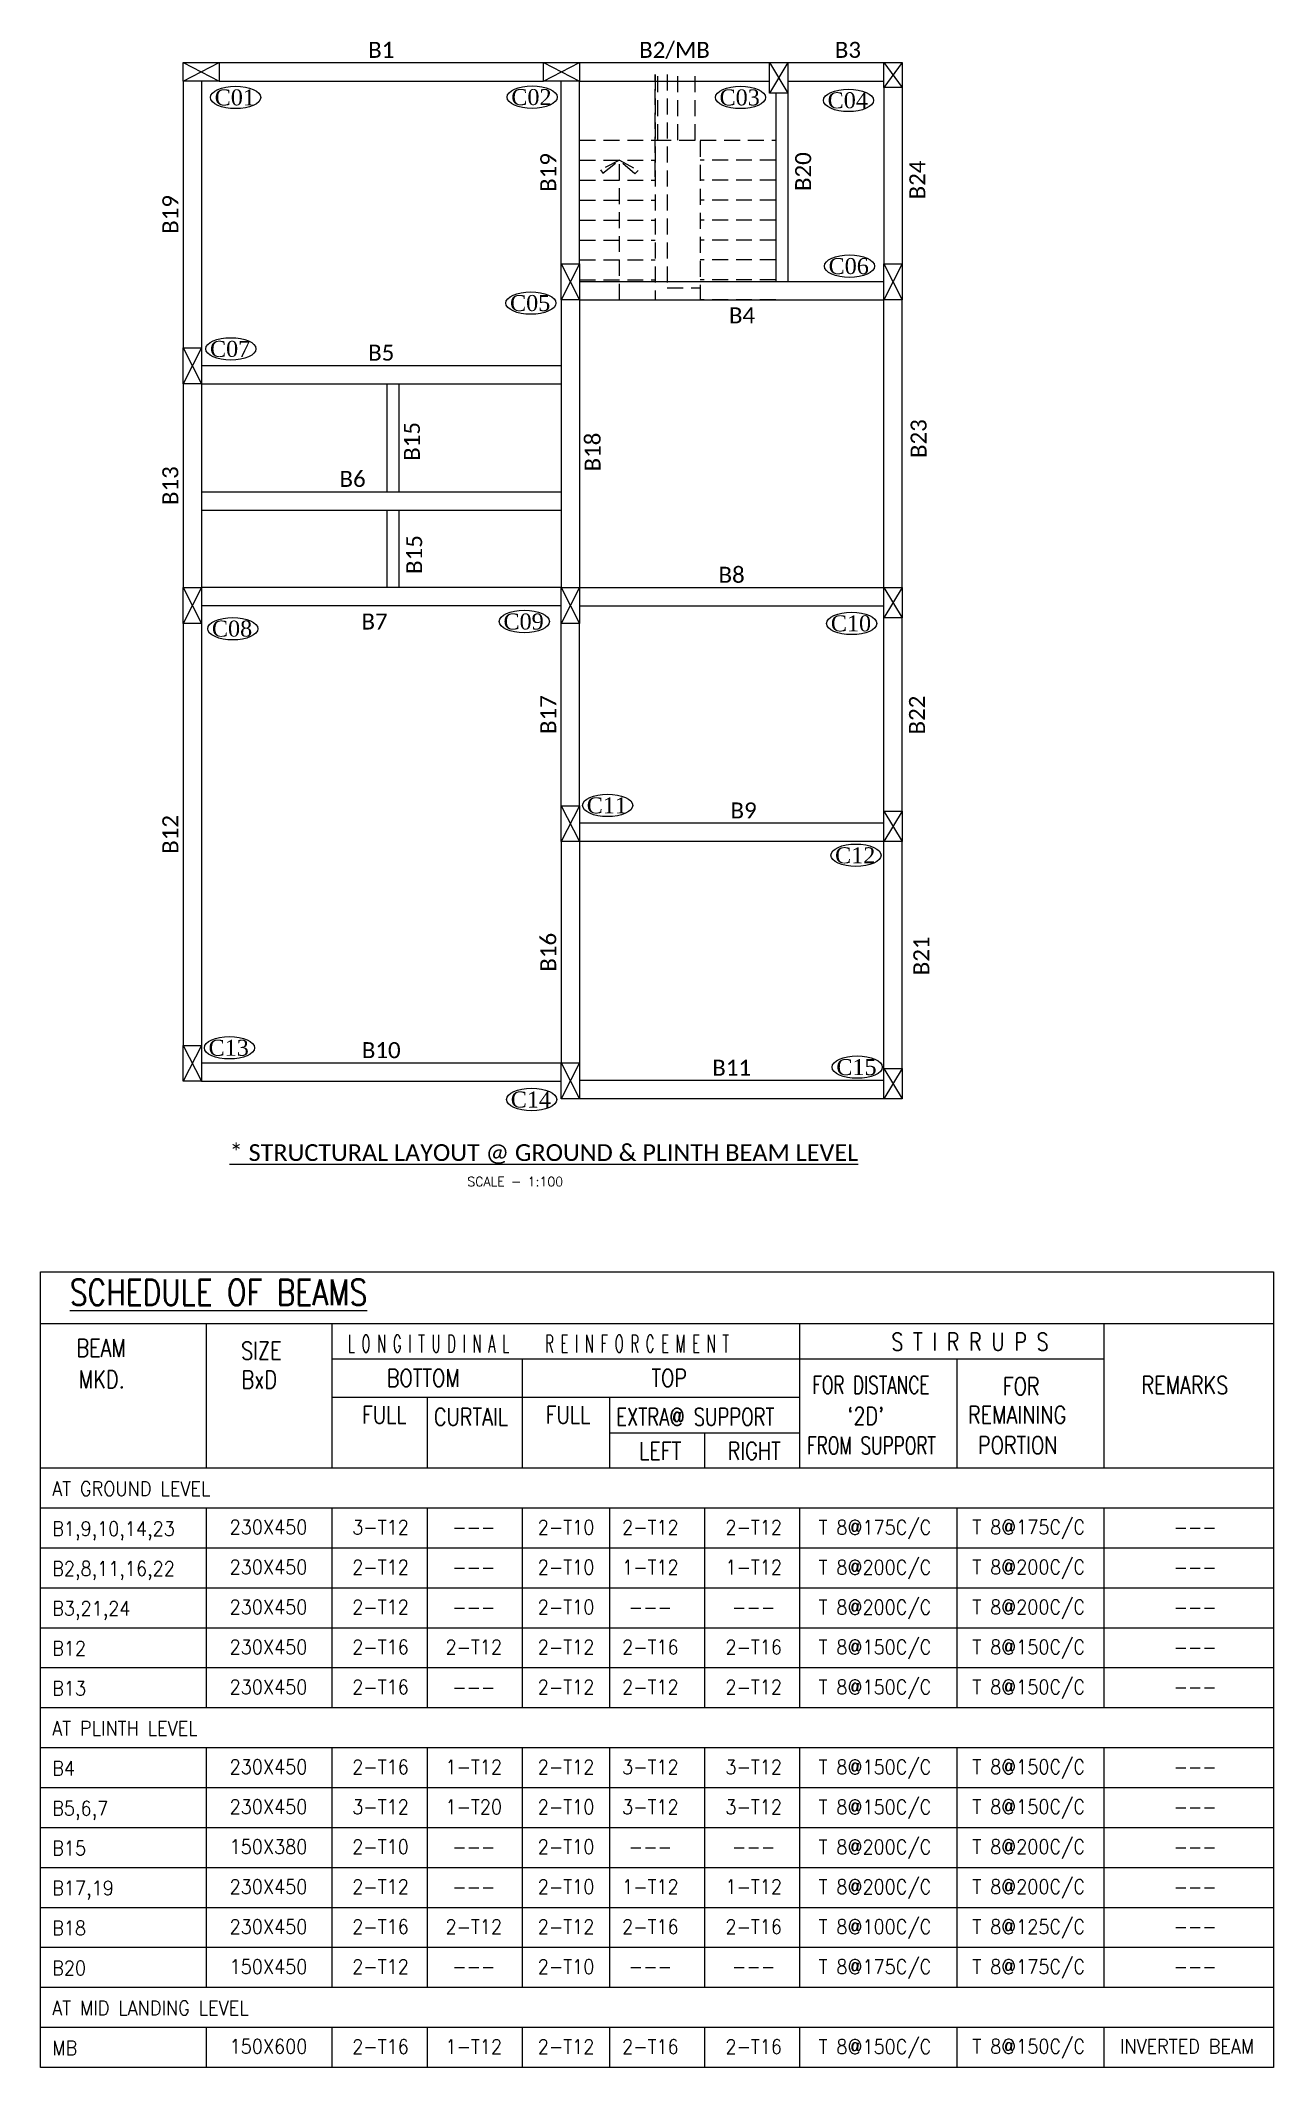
# Model space of a CAD drawing. Extents: x 2250.1 to 2265.6, y 1183.5 to 1208.9.
import ezdxf
from ezdxf.enums import TextEntityAlignment as Align

# ---------------------------------------------------------------- set-up
doc = ezdxf.new("R2010")
doc.units = 0
doc.linetypes.add('HIDDEN', pattern=[0.375, 0.25, -0.125])
for name, color, linetype in [('ARCH__BM_', 253, 'HIDDEN'), ('BEAM__BM_', 130, 'CONTINUOUS'), ('BEAM_TEXT__BM_', 20, 'CONTINUOUS'), ('BORDER__BM_', 40, 'CONTINUOUS'), ('COLUMN__BM_', 50, 'CONTINUOUS'), ('COLUMN_TEXT__BM_', 7, 'CONTINUOUS'), ('COLUMN_TEXT_BOX__BM_', 253, 'CONTINUOUS'), ('DIMENSIONS__BM_', 251, 'CONTINUOUS'), ('SCHEDULE_TEXT__BM_', 7, 'CONTINUOUS'), ('SUB_TITLE__BM_', 3, 'CONTINUOUS'), ('TABLE__BM_', 251, 'CONTINUOUS'), ('TITLE__BM_', 6, 'CONTINUOUS'), ('TITLE_TEXT__BM_', 7, 'CONTINUOUS')]:
    doc.layers.add(name, color=color, linetype=linetype)
doc.styles.add('CALIBRI', font='calibri.ttf')
doc.styles.add('NAME', font='times.ttf')
doc.styles.add('ROMANS', font='romans')
doc.styles.add('RRR', font='romans.shx', dxfattribs={"height": 0.18})

# ---------------------------------------------------------------- blocks, each defined once
blk = doc.blocks.new('FDJHFG')
at = {"layer": 'BORDER__BM_'}
for p, q in [((-1409.795, -1216.855), (-1394.365, -1216.855)), ((-1394.365, -1218.668), (-1409.795, -1218.668))]:
    blk.add_line(p, q, dxfattribs=at)
blk.add_lwpolyline([(-1409.795, -1216.211), (-1394.365, -1216.211), (-1394.365, -1226.168), (-1409.795, -1226.168)], close=True, dxfattribs=at)
at = {"layer": 'TABLE__BM_'}
for p, q in [((-1407.724, -1216.855), (-1407.724, -1218.668)), ((-1406.151, -1216.855), (-1406.151, -1218.668)), ((-1400.298, -1216.855), (-1400.298, -1218.668)), ((-1396.487, -1216.855), (-1396.487, -1218.668)), ((-1396.487, -1217.303), (-1406.151, -1217.303)), ((-1403.768, -1217.303), (-1403.768, -1218.668)), ((-1400.298, -1217.303), (-1400.298, -1218.668)), ((-1398.327, -1217.303), (-1398.327, -1218.668)), ((-1406.151, -1217.78), (-1403.768, -1217.78)), ((-1404.956, -1217.78), (-1404.956, -1218.668)), ((-1403.768, -1217.78), (-1400.298, -1217.78)), ((-1402.674, -1217.78), (-1402.674, -1218.668)), ((-1400.298, -1217.78), (-1400.298, -1218.668)), ((-1402.674, -1218.224), (-1400.298, -1218.224)), ((-1401.486, -1218.224), (-1401.486, -1218.668)), ((-1394.365, -1219.168), (-1409.795, -1219.168)), ((-1407.724, -1219.168), (-1407.724, -1221.668)), ((-1406.151, -1219.168), (-1406.151, -1221.668)), ((-1404.956, -1219.168), (-1404.956, -1221.668)), ((-1403.768, -1219.168), (-1403.768, -1221.668)), ((-1402.674, -1219.168), (-1402.674, -1221.668)), ((-1401.486, -1219.168), (-1401.486, -1221.668)), ((-1400.298, -1219.168), (-1400.298, -1221.668)), ((-1400.298, -1219.168), (-1400.298, -1221.668)), ((-1400.298, -1219.168), (-1400.298, -1221.668)), ((-1398.327, -1219.168), (-1398.327, -1221.668)), ((-1396.487, -1219.168), (-1396.487, -1221.668)), ((-1394.365, -1219.668), (-1409.795, -1219.668)), ((-1394.365, -1220.168), (-1409.795, -1220.168)), ((-1394.365, -1220.668), (-1409.795, -1220.668)), ((-1394.365, -1221.168), (-1409.795, -1221.168)), ((-1394.365, -1221.668), (-1409.795, -1221.668)), ((-1394.365, -1222.168), (-1409.795, -1222.168)), ((-1407.724, -1222.168), (-1407.724, -1225.168)), ((-1406.151, -1222.168), (-1406.151, -1225.168)), ((-1404.956, -1222.168), (-1404.956, -1225.168)), ((-1403.768, -1222.168), (-1403.768, -1225.168)), ((-1402.674, -1222.168), (-1402.674, -1225.168)), ((-1401.486, -1222.168), (-1401.486, -1225.168)), ((-1400.298, -1222.168), (-1400.298, -1225.168)), ((-1400.298, -1222.168), (-1400.298, -1225.168)), ((-1400.298, -1222.168), (-1400.298, -1225.168)), ((-1398.327, -1222.168), (-1398.327, -1225.168)), ((-1396.487, -1222.168), (-1396.487, -1225.168)), ((-1394.365, -1222.668), (-1409.795, -1222.668)), ((-1394.365, -1223.168), (-1409.795, -1223.168)), ((-1394.365, -1223.668), (-1409.795, -1223.668)), ((-1394.365, -1224.168), (-1409.795, -1224.168)), ((-1394.365, -1224.668), (-1409.795, -1224.668)), ((-1394.365, -1225.168), (-1409.795, -1225.168)), ((-1394.365, -1225.168), (-1409.795, -1225.168)), ((-1394.365, -1225.668), (-1409.795, -1225.668)), ((-1407.724, -1225.668), (-1407.724, -1226.168)), ((-1406.151, -1225.668), (-1406.151, -1226.168)), ((-1404.956, -1225.668), (-1404.956, -1226.168)), ((-1403.768, -1225.668), (-1403.768, -1226.168)), ((-1402.674, -1225.668), (-1402.674, -1226.168)), ((-1401.486, -1225.668), (-1401.486, -1226.168)), ((-1400.298, -1225.668), (-1400.298, -1226.168)), ((-1400.298, -1225.668), (-1400.298, -1226.168)), ((-1400.298, -1225.668), (-1400.298, -1226.168)), ((-1398.327, -1225.668), (-1398.327, -1226.168)), ((-1396.487, -1225.668), (-1396.487, -1226.168))]:
    blk.add_line(p, q, dxfattribs=at)
at = {"layer": 'SCHEDULE_TEXT__BM_', "linetype": 'CONTINUOUS', "style": 'ROMANS', "width": 0.9}
for s, p in [('AT GROUND LEVEL', (-1409.65, -1219.013)), ('B1,9,10,14,23', (-1409.65, -1219.513)), ('B2,8,11,16,22', (-1409.65, -1220.013)), ('B3,21,24', (-1409.65, -1220.513)), ('B12', (-1409.65, -1221.013)), ('B13', (-1409.65, -1221.513)), ('AT PLINTH LEVEL', (-1409.65, -1222.013)), ('B4', (-1409.65, -1222.513)), ('B5,6,7', (-1409.65, -1223.013)), ('B15', (-1409.65, -1223.513)), ('B17,19', (-1409.65, -1224.013)), ('B18', (-1409.65, -1224.513)), ('B20', (-1409.65, -1225.013)), ('AT MID LANDING LEVEL', (-1409.65, -1225.513)), ('MB', (-1409.65, -1226.013))]:
    blk.add_text(s, height=0.18, dxfattribs=at).set_placement(p)
for s, p in [('230X450', (-1406.943, -1219.495)), ('3-T12', (-1405.541, -1219.496)), ('---', (-1404.374, -1219.496)), ('2-T10', (-1403.219, -1219.496)), ('2-T12', (-1402.164, -1219.496)), ('2-T12', (-1400.871, -1219.496)), ('T 8@175C/C', (-1399.353, -1219.497)), ('T 8@175C/C', (-1397.429, -1219.495)), ('---', (-1395.346, -1219.495)), ('230X450', (-1406.943, -1219.995)), ('2-T12', (-1405.541, -1219.996)), ('---', (-1404.374, -1219.996)), ('2-T10', (-1403.219, -1219.996)), ('1-T12', (-1402.164, -1219.996)), ('1-T12', (-1400.871, -1219.996)), ('T 8@200C/C', (-1399.353, -1219.997)), ('T 8@200C/C', (-1397.429, -1219.995)), ('---', (-1395.346, -1219.995)), ('T 8@200C/C', (-1397.429, -1220.495)), ('230X450', (-1406.943, -1220.495)), ('2-T12', (-1405.541, -1220.496)), ('---', (-1404.374, -1220.496)), ('2-T10', (-1403.219, -1220.496)), ('---', (-1402.164, -1220.496)), ('---', (-1400.871, -1220.496)), ('T 8@200C/C', (-1399.353, -1220.497)), ('---', (-1395.346, -1220.495)), ('T 8@150C/C', (-1399.353, -1220.997)), ('T 8@150C/C', (-1397.429, -1220.995)), ('230X450', (-1406.943, -1220.995)), ('2-T16', (-1405.541, -1220.996)), ('2-T12', (-1404.374, -1220.996)), ('2-T12', (-1403.219, -1220.996)), ('2-T16', (-1402.164, -1220.996)), ('2-T16', (-1400.871, -1220.996)), ('---', (-1395.346, -1220.995)), ('T 8@150C/C', (-1399.353, -1221.497)), ('T 8@150C/C', (-1397.429, -1221.495)), ('230X450', (-1406.943, -1221.495)), ('2-T16', (-1405.541, -1221.496)), ('---', (-1404.374, -1221.496)), ('2-T12', (-1403.219, -1221.496)), ('2-T12', (-1402.164, -1221.496)), ('2-T12', (-1400.871, -1221.496)), ('---', (-1395.346, -1221.495)), ('T 8@150C/C', (-1399.353, -1222.497)), ('T 8@150C/C', (-1397.429, -1222.495)), ('230X450', (-1406.943, -1222.495)), ('2-T16', (-1405.541, -1222.496)), ('1-T12', (-1404.374, -1222.496)), ('2-T12', (-1403.219, -1222.496)), ('3-T12', (-1402.164, -1222.496)), ('3-T12', (-1400.871, -1222.496)), ('---', (-1395.346, -1222.495)), ('230X450', (-1406.943, -1222.995)), ('3-T12', (-1405.541, -1222.996)), ('1-T20', (-1404.374, -1222.996)), ('2-T10', (-1403.219, -1222.996)), ('3-T12', (-1402.164, -1222.996)), ('3-T12', (-1400.871, -1222.996)), ('T 8@150C/C', (-1399.353, -1222.997)), ('T 8@150C/C', (-1397.429, -1222.995)), ('---', (-1395.346, -1222.995)), ('150X380', (-1406.943, -1223.495)), ('2-T10', (-1405.541, -1223.496)), ('2-T10', (-1403.219, -1223.496)), ('T 8@200C/C', (-1399.353, -1223.497)), ('T 8@200C/C', (-1397.429, -1223.495)), ('---', (-1404.374, -1223.496)), ('---', (-1402.164, -1223.496)), ('---', (-1400.871, -1223.496)), ('---', (-1395.346, -1223.495)), ('230X450', (-1406.943, -1223.995)), ('2-T12', (-1405.541, -1223.996)), ('2-T10', (-1403.219, -1223.996)), ('1-T12', (-1402.164, -1223.996)), ('1-T12', (-1400.871, -1223.996)), ('T 8@200C/C', (-1399.353, -1223.997)), ('T 8@200C/C', (-1397.429, -1223.995)), ('---', (-1404.374, -1223.996)), ('---', (-1395.346, -1223.995)), ('230X450', (-1406.943, -1224.495)), ('2-T16', (-1405.541, -1224.496)), ('2-T12', (-1404.374, -1224.496)), ('2-T12', (-1403.219, -1224.496)), ('2-T16', (-1402.164, -1224.496)), ('2-T16', (-1400.871, -1224.496)), ('T 8@100C/C', (-1399.353, -1224.497)), ('T 8@125C/C', (-1397.429, -1224.495)), ('---', (-1395.346, -1224.495)), ('150X450', (-1406.943, -1224.995)), ('2-T12', (-1405.541, -1224.996)), ('2-T10', (-1403.219, -1224.996)), ('T 8@175C/C', (-1399.353, -1224.997)), ('T 8@175C/C', (-1397.429, -1224.995)), ('---', (-1404.374, -1224.996)), ('---', (-1402.164, -1224.996)), ('---', (-1400.871, -1224.996)), ('---', (-1395.346, -1224.995)), ('150X600', (-1406.943, -1225.995)), ('2-T16', (-1405.541, -1225.996)), ('1-T12', (-1404.374, -1225.996)), ('2-T12', (-1403.219, -1225.996)), ('2-T16', (-1402.164, -1225.996)), ('2-T16', (-1400.871, -1225.996)), ('T 8@150C/C', (-1399.353, -1225.997)), ('T 8@150C/C', (-1397.429, -1225.995)), ('INVERTED BEAM', (-1395.447, -1225.995))]:
    blk.add_text(s, height=0.18, dxfattribs=at).set_placement(p, align=Align.CENTER)
at = {"layer": 'SUB_TITLE__BM_', "style": 'ROMANS'}
for s, width, p in [('S T I R R U P S', 0.8, (-1399.148, -1217.195)), ('BEAM', 0.8, (-1409.346, -1217.272)), ('SIZE', 0.8, (-1407.285, -1217.307)), ('L O N G I T U D I N A L   R E I N F O R C E M E N T', 0.55, (-1405.951, -1217.219)), ('MKD.', 0.8, (-1409.316, -1217.665)), ('BxD', 0.8, (-1407.28, -1217.668)), ('BOTTOM', 0.8, (-1405.462, -1217.648)), ('TOP', 0.8, (-1402.15, -1217.648)), ('FOR DISTANCE ', 0.7, (-1400.136, -1217.736)), ('FOR', 0.8, (-1397.753, -1217.752)), ('REMARKS', 0.8, (-1396.017, -1217.737)), ('FULL', 0.8, (-1405.773, -1218.11)), ('CURTAIL', 0.8, (-1404.873, -1218.135)), ('FULL', 0.8, (-1403.474, -1218.11)), ('EXTRA@ SUPPORT', 0.75, (-1402.59, -1218.135)), (" `2D'", 0.8, (-1399.819, -1218.123)), ('REMAINING ', 0.8, (-1398.188, -1218.109)), ('LEFT', 0.8, (-1402.305, -1218.561)), ('RIGHT', 0.8, (-1401.196, -1218.561)), ('FROM SUPPORT', 0.7, (-1400.201, -1218.493)), ('PORTION', 0.8, (-1398.064, -1218.489))]:
    blk.add_text(s, height=0.22, dxfattribs=dict(at, width=width)).set_placement(p)
at = {"layer": 'TITLE__BM_', "style": 'ROMANS', "width": 0.8}
blk.add_text('%%uSCHEDULE OF BEAMS', height=0.32424, dxfattribs=at).set_placement((-1409.431, -1216.628))

msp = doc.modelspace()

# ---------------------------------------------------------------- linework, layer by layer
at = {"layer": 'ARCH__BM_', "ltscale": 0.8}
for p, q in [((2257.822, 1208.482), (2257.822, 1205.662)), ((2257.822, 1207.202), (2257.822, 1208.482)), ((2257.822, 1208.482), (2257.822, 1205.662)), ((2257.822, 1207.202), (2257.822, 1208.482)), ((2257.852, 1207.662), (2257.852, 1208.482)), ((2257.972, 1208.482), (2257.972, 1205.812)), ((2257.972, 1208.482), (2257.972, 1205.812)), ((2258.102, 1207.662), (2258.102, 1208.482)), ((2258.322, 1207.662), (2258.322, 1208.482)), ((2256.872, 1207.662), (2257.822, 1207.662)), ((2257.822, 1207.662), (2258.382, 1207.662)), ((2258.382, 1207.662), (2259.332, 1207.662)), ((2258.382, 1207.652), (2258.382, 1205.812)), ((2256.872, 1207.412), (2257.822, 1207.412)), ((2257.372, 1207.412), (2257.136, 1207.289)), ((2257.372, 1207.412), (2257.136, 1207.289)), ((2257.167, 1207.247), (2257.372, 1207.412)), ((2257.167, 1207.247), (2257.372, 1207.412)), ((2257.372, 1205.662), (2257.372, 1207.412)), ((2257.372, 1207.412), (2257.607, 1207.283)), ((2257.567, 1207.239), (2257.372, 1207.412)), ((2257.372, 1205.662), (2257.372, 1207.412)), ((2257.372, 1207.412), (2257.607, 1207.283)), ((2257.567, 1207.239), (2257.372, 1207.412)), ((2259.332, 1207.412), (2258.382, 1207.412)), ((2256.872, 1207.162), (2257.822, 1207.162)), ((2257.136, 1207.289), (2257.167, 1207.247)), ((2257.607, 1207.283), (2257.567, 1207.239)), ((2257.607, 1207.283), (2257.567, 1207.239)), ((2259.332, 1207.162), (2258.382, 1207.162)), ((2256.872, 1206.912), (2257.822, 1206.912)), ((2259.332, 1206.912), (2258.382, 1206.912)), ((2256.872, 1206.662), (2257.822, 1206.662)), ((2259.332, 1206.662), (2258.382, 1206.662)), ((2256.872, 1206.412), (2257.822, 1206.412)), ((2259.332, 1206.412), (2258.382, 1206.412)), ((2256.872, 1206.162), (2257.822, 1206.162)), ((2259.332, 1206.162), (2258.382, 1206.162)), ((2256.872, 1205.912), (2257.822, 1205.912)), ((2259.332, 1205.912), (2258.382, 1205.912)), ((2256.872, 1205.662), (2257.822, 1205.662)), ((2257.822, 1205.662), (2258.382, 1205.662)), ((2257.822, 1205.662), (2258.382, 1205.662)), ((2257.972, 1205.812), (2258.382, 1205.812)), ((2257.972, 1205.812), (2258.382, 1205.812)), ((2258.382, 1205.812), (2258.382, 1205.662)), ((2258.382, 1205.812), (2258.382, 1205.662)), ((2259.332, 1205.662), (2258.382, 1205.662))]:
    msp.add_line(p, q, dxfattribs=at)
at = {"layer": 'BEAM__BM_'}
for p, q in [((2252.362, 1208.632), (2256.422, 1208.632)), ((2256.872, 1208.632), (2259.252, 1208.632)), ((2259.482, 1208.632), (2260.682, 1208.632)), ((2251.912, 1208.402), (2251.912, 1205.062)), ((2252.142, 1208.402), (2252.142, 1205.062)), ((2252.362, 1208.402), (2256.422, 1208.402)), ((2256.642, 1206.112), (2256.642, 1208.402)), ((2256.872, 1208.402), (2259.252, 1208.402)), ((2256.872, 1206.112), (2256.872, 1208.402)), ((2259.482, 1208.402), (2260.682, 1208.402)), ((2259.332, 1208.252), (2259.332, 1205.892)), ((2259.482, 1208.252), (2259.482, 1205.892)), ((2260.682, 1208.322), (2260.682, 1206.112)), ((2260.912, 1208.322), (2260.912, 1206.112)), ((2256.872, 1205.892), (2260.682, 1205.892)), ((2256.642, 1205.662), (2256.642, 1202.062)), ((2256.872, 1205.662), (2256.872, 1202.062)), ((2256.872, 1205.662), (2260.682, 1205.662)), ((2260.682, 1202.062), (2260.682, 1205.662)), ((2260.912, 1202.062), (2260.912, 1205.662)), ((2252.142, 1204.842), (2256.642, 1204.842)), ((2251.912, 1204.612), (2251.912, 1202.062)), ((2252.142, 1204.612), (2252.142, 1202.062)), ((2252.142, 1204.612), (2256.642, 1204.612)), ((2254.462, 1204.612), (2254.462, 1203.262)), ((2254.612, 1204.612), (2254.612, 1203.262)), ((2252.142, 1203.262), (2256.642, 1203.262)), ((2252.142, 1203.032), (2256.642, 1203.032)), ((2254.462, 1203.032), (2254.462, 1202.062)), ((2254.612, 1203.032), (2254.612, 1202.062)), ((2256.642, 1202.062), (2252.142, 1202.062)), ((2256.872, 1202.062), (2260.682, 1202.062)), ((2256.642, 1201.832), (2252.142, 1201.832)), ((2256.872, 1201.832), (2260.682, 1201.832)), ((2251.912, 1201.612), (2251.912, 1196.332)), ((2252.142, 1201.612), (2252.142, 1196.332)), ((2256.642, 1199.332), (2256.642, 1201.612)), ((2256.872, 1199.332), (2256.872, 1201.612)), ((2260.682, 1199.262), (2260.682, 1201.682)), ((2260.912, 1199.262), (2260.912, 1201.682)), ((2260.682, 1199.112), (2256.872, 1199.112)), ((2256.642, 1198.882), (2256.642, 1196.112)), ((2260.682, 1198.882), (2256.872, 1198.882)), ((2256.872, 1198.882), (2256.872, 1196.112)), ((2260.682, 1196.042), (2260.682, 1198.882)), ((2260.912, 1196.042), (2260.912, 1198.882)), ((2252.142, 1196.112), (2256.642, 1196.112)), ((2252.142, 1195.882), (2256.642, 1195.882)), ((2260.682, 1195.892), (2256.872, 1195.892)), ((2260.682, 1195.662), (2256.872, 1195.662))]:
    msp.add_line(p, q, dxfattribs=at)
at = {"layer": 'COLUMN__BM_'}
for p, q in [((2251.912, 1208.402), (2252.362, 1208.632)), ((2251.912, 1208.632), (2252.362, 1208.402)), ((2256.422, 1208.402), (2256.872, 1208.632)), ((2256.422, 1208.632), (2256.872, 1208.402)), ((2259.252, 1208.632), (2259.482, 1208.252)), ((2259.482, 1208.632), (2259.252, 1208.252)), ((2260.682, 1208.632), (2260.912, 1208.322)), ((2260.912, 1208.632), (2260.682, 1208.322)), ((2256.642, 1206.112), (2256.872, 1205.662)), ((2256.872, 1206.112), (2256.642, 1205.662)), ((2260.682, 1206.112), (2260.912, 1205.662)), ((2260.912, 1206.112), (2260.682, 1205.662)), ((2251.912, 1205.062), (2252.142, 1204.612)), ((2252.142, 1205.062), (2251.912, 1204.612)), ((2251.912, 1202.062), (2252.142, 1201.612)), ((2252.142, 1202.062), (2251.912, 1201.612)), ((2256.642, 1202.062), (2256.872, 1201.612)), ((2256.872, 1202.062), (2256.642, 1201.612)), ((2260.682, 1202.062), (2260.912, 1201.682)), ((2260.912, 1202.062), (2260.682, 1201.682)), ((2256.642, 1199.332), (2256.872, 1198.882)), ((2256.872, 1199.332), (2256.642, 1198.882)), ((2260.682, 1199.262), (2260.912, 1198.882)), ((2260.912, 1199.262), (2260.682, 1198.882)), ((2251.912, 1196.332), (2252.142, 1195.882)), ((2252.142, 1196.332), (2251.912, 1195.882)), ((2256.642, 1196.112), (2256.872, 1195.662)), ((2256.872, 1196.112), (2256.642, 1195.662)), ((2260.682, 1196.042), (2260.912, 1195.662)), ((2260.912, 1196.042), (2260.682, 1195.662))]:
    msp.add_line(p, q, dxfattribs=at)
for points in [[(2251.912, 1208.402), (2251.912, 1208.632), (2252.362, 1208.632), (2252.362, 1208.402)], [(2256.422, 1208.402), (2256.422, 1208.632), (2256.872, 1208.632), (2256.872, 1208.402)], [(2259.252, 1208.632), (2259.482, 1208.632), (2259.482, 1208.252), (2259.252, 1208.252)], [(2260.682, 1208.632), (2260.912, 1208.632), (2260.912, 1208.322), (2260.682, 1208.322)], [(2256.642, 1206.112), (2256.872, 1206.112), (2256.872, 1205.662), (2256.642, 1205.662)], [(2260.682, 1206.112), (2260.912, 1206.112), (2260.912, 1205.662), (2260.682, 1205.662)], [(2251.912, 1205.062), (2252.142, 1205.062), (2252.142, 1204.612), (2251.912, 1204.612)], [(2251.912, 1202.062), (2252.142, 1202.062), (2252.142, 1201.612), (2251.912, 1201.612)], [(2256.642, 1202.062), (2256.872, 1202.062), (2256.872, 1201.612), (2256.642, 1201.612)], [(2260.682, 1202.062), (2260.912, 1202.062), (2260.912, 1201.682), (2260.682, 1201.682)], [(2256.642, 1199.332), (2256.872, 1199.332), (2256.872, 1198.882), (2256.642, 1198.882)], [(2260.682, 1199.262), (2260.912, 1199.262), (2260.912, 1198.882), (2260.682, 1198.882)], [(2251.912, 1196.332), (2252.142, 1196.332), (2252.142, 1195.882), (2251.912, 1195.882)], [(2256.642, 1196.112), (2256.872, 1196.112), (2256.872, 1195.662), (2256.642, 1195.662)], [(2260.682, 1196.042), (2260.912, 1196.042), (2260.912, 1195.662), (2260.682, 1195.662)]]:
    msp.add_lwpolyline(points, close=True, dxfattribs=at)
at = {"layer": 'COLUMN_TEXT_BOX__BM_'}
for centre in [(2252.569, 1208.197), (2256.281, 1208.2), (2258.888, 1208.197), (2260.24, 1208.16), (2260.252, 1206.085), (2256.265, 1205.623), (2252.51, 1205.049), (2256.183, 1201.637, 0), (2252.534, 1201.547), (2260.28, 1201.613), (2257.225, 1199.336), (2260.333, 1198.711), (2252.492, 1196.302), (2260.349, 1196.06), (2256.274, 1195.654)]:
    msp.add_ellipse(centre, major_axis=(-0.314, 0), ratio=0.447656, dxfattribs=at)

# ---------------------------------------------------------------- block references
at = {"layer": 'DIMENSIONS__BM_'}
msp.add_blockref('FDJHFG', (3659.924, 2409.707), dxfattribs=at)

# ---------------------------------------------------------------- texts
at = {"layer": 'BEAM_TEXT__BM_', "style": 'CALIBRI'}
for s, p in [('B1', (2254.392, 1208.632)), ('B2/MB', (2258.062, 1208.632)), ('B3', (2260.232, 1208.632)), ('B4', (2258.907, 1205.309)), ('B5', (2254.392, 1204.842)), ('B6', (2254.033, 1203.262)), ('B8', (2258.777, 1202.062)), ('B7', (2254.308, 1201.477)), ('B9', (2258.927, 1199.112)), ('B10', (2254.392, 1196.112)), ('B11', (2258.777, 1195.892))]:
    msp.add_text(s, height=0.2, dxfattribs=at).set_placement(p, align=Align.BOTTOM_CENTER)
for s, p in [('B19', (2256.642, 1207.257)), ('B20', (2259.832, 1207.268)), ('B24', (2261.261, 1207.163)), ('B19', (2251.912, 1206.732)), ('B15', (2254.936, 1203.891)), ('B23', (2261.277, 1203.926)), ('B18', (2257.197, 1203.758)), ('B13', (2251.912, 1203.337)), ('B15', (2254.964, 1202.475)), ('B17', (2256.642, 1200.472)), ('B22', (2261.257, 1200.466)), ('B12', (2251.912, 1198.972)), ('B16', (2256.642, 1197.497)), ('B21', (2261.311, 1197.452))]:
    msp.add_text(s, height=0.2, rotation=90, dxfattribs=at).set_placement(p, align=Align.BOTTOM_CENTER)
at = {"layer": 'COLUMN_TEXT__BM_', "style": 'NAME'}
for s, p in [('C01', (2252.308, 1208.097, 0)), ('C02', (2256.02, 1208.101, 0)), ('C03', (2258.626, 1208.097, 0)), ('C04', (2259.979, 1208.061, 0)), ('C06', (2259.991, 1205.986, 0)), ('C05', (2256.004, 1205.523, 0)), ('C07', (2252.249, 1204.949, 0)), ('C08', (2252.273, 1201.448, 0)), ('C09', (2255.922, 1201.537)), ('C10', (2260.019, 1201.514, 0)), ('C11', (2256.964, 1199.236, 0)), ('C12', (2260.072, 1198.611, 0)), ('C13', (2252.231, 1196.202, 0)), ('C15', (2260.088, 1195.96, 0)), ('C14', (2256.013, 1195.554, 0))]:
    msp.add_text(s, height=0.2, dxfattribs=at).set_placement(p)
at = {"layer": 'TITLE_TEXT__BM_'}
for s, height, style, p in [('%%U* STRUCTURAL LAYOUT @ GROUND & PLINTH BEAM LEVEL', 0.21, 'CALIBRI', (2252.495, 1194.885)), ('SCALE - 1:100', 0.1152, 'RRR', (2255.469, 1194.57))]:
    msp.add_text(s, height=height, dxfattribs=dict(at, style=style)).set_placement(p)

doc.saveas('drawing.dxf')
